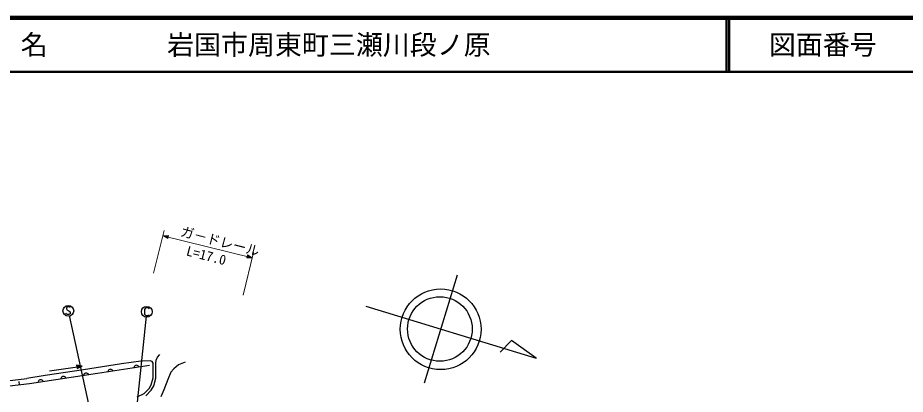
# Model space of a CAD drawing. Units: millimetres, scale not verified. Extents: x 40000 to 680000, y 20000 to 380000.
# Drawn here: x 377332 to 541909, y 310232 to 380000 of the extents above; entities that cross this region are included whole.
import ezdxf
from ezdxf.enums import TextEntityAlignment as Align

# ---------------------------------------------------------------- set-up
doc = ezdxf.new("R2010")
doc.units = ezdxf.units.MM
doc.header["$LTSCALE"] = 1000
for name, color, linetype, lineweight in [('S-BGD', 7, 'Continuous', 25), ('S-BGD-EXST', 7, 'Continuous', 25), ('S-BMK-SRVR', 3, 'Continuous', 25), ('S-STR-HTXT', 7, 'Continuous', 13), ('S-TTL', 2, 'Continuous', 140), ('S-TTL-LINE', 7, 'Continuous', 50)]:
    doc.layers.add(name, color=color, linetype=linetype, lineweight=lineweight)
doc.layers.add('S-TTL-TXT', color=7, linetype='Continuous')
doc.styles.add('ＭＳ ゴシック', font='')
doc.styles.get('ＭＳ ゴシック').set_extended_font_data('MS Gothic')

msp = doc.modelspace()

# ---------------------------------------------------------------- linework, layer by layer
at = {"layer": 'S-BGD'}
for p, q in [((400131, 316352), (396595, 315879)), ((401898, 316446), (400131, 316352)), ((402245, 316320), (401898, 316446)), ((402435, 315974), (402245, 316320)), ((402934, 315974), (403003, 316541)), ((403003, 316541), (403255, 317108)), ((403255, 317108), (403697, 317580)), ((408354, 316201), (407168, 315675)), ((389494, 314777), (382423, 313706)), ((383234, 314579), (389279, 315441)), ((389279, 315441), (388244, 315615)), ((388244, 315615), (388335, 314983)), ((389160, 315424), (388292, 315562)), ((388292, 315562), (388366, 315048)), ((388335, 314983), (389279, 315441)), ((389042, 315407), (388340, 315508)), ((388340, 315508), (388397, 315113)), ((388366, 315048), (389160, 315424)), ((388923, 315390), (388388, 315455)), ((388388, 315455), (388428, 315178)), ((388397, 315113), (389042, 315407)), ((388428, 315178), (388923, 315390)), ((388804, 315373), (388437, 315401)), ((388437, 315401), (388459, 315243)), ((388459, 315243), (388804, 315373)), ((388646, 315350), (388485, 315347)), ((388485, 315347), (388490, 315308)), ((388490, 315308), (388646, 315350)), ((396595, 315879), (389494, 314777)), ((401740, 315533), (392113, 314052)), ((394047, 314471), (394026, 314347)), ((394091, 314579), (394047, 314471)), ((394175, 314692), (394091, 314579)), ((394265, 314767), (394175, 314692)), ((394377, 314824), (394265, 314767)), ((394535, 314849), (394377, 314824)), ((394660, 314828), (394535, 314849)), ((394768, 314784), (394660, 314828)), ((394882, 314700), (394768, 314784)), ((394956, 314611), (394882, 314700)), ((395014, 314498), (394956, 314611)), ((398861, 315211), (398840, 315087)), ((398905, 315319), (398861, 315211)), ((398988, 315433), (398905, 315319)), ((399078, 315507), (398988, 315433)), ((399191, 315565), (399078, 315507)), ((399349, 315589), (399191, 315565)), ((399473, 315568), (399349, 315589)), ((399581, 315524), (399473, 315568)), ((399695, 315440), (399581, 315524)), ((399770, 315351), (399695, 315440)), ((399827, 315239), (399770, 315351)), ((402435, 313296), (402435, 315974)), ((402934, 313231), (402934, 315974)), ((406246, 314930), (405696, 314338)), ((407168, 315675), (406246, 314930)), ((375354, 312743), (379037, 313134)), ((382423, 313706), (379037, 313134)), ((392113, 314052), (379481, 312169)), ((381243, 312754), (381159, 312641)), ((381333, 312828), (381243, 312754)), ((381446, 312886), (381333, 312828)), ((381604, 312909), (381446, 312886)), ((381728, 312887), (381604, 312909)), ((381836, 312843), (381728, 312887)), ((381950, 312759), (381836, 312843)), ((382024, 312669), (381950, 312759)), ((385325, 313161), (385303, 313037)), ((385369, 313269), (385325, 313161)), ((385454, 313382), (385369, 313269)), ((385544, 313456), (385454, 313382)), ((385656, 313513), (385544, 313456)), ((385814, 313537), (385656, 313513)), ((385939, 313515), (385814, 313537)), ((386047, 313471), (385939, 313515)), ((386160, 313387), (386047, 313471)), ((386234, 313297), (386160, 313387)), ((386292, 313184), (386234, 313297)), ((389536, 313789), (389514, 313665)), ((389580, 313897), (389536, 313789)), ((389664, 314010), (389580, 313897)), ((389754, 314084), (389664, 314010)), ((389867, 314141), (389754, 314084)), ((390025, 314165), (389867, 314141)), ((390150, 314143), (390025, 314165)), ((390257, 314098), (390150, 314143)), ((390371, 314015), (390257, 314098)), ((390445, 313925), (390371, 314015)), ((390502, 313812), (390445, 313925)), ((402087, 312005), (402435, 313296)), ((402554, 311814), (402934, 313231)), ((405191, 312935), (404445, 311072)), ((405696, 314338), (405191, 312935)), ((379481, 312169), (375798, 311752)), ((377640, 311961), (377571, 312568)), ((381114, 312534), (381092, 312409)), ((381159, 312641), (381114, 312534)), ((382081, 312557), (382024, 312669)), ((400762, 310367), (401677, 311280)), ((401677, 311280), (402087, 312005)), ((402079, 310976), (402554, 311814)), ((404445, 311072), (403895, 309734)), ((399468, 309737), (400762, 310367)), ((401056, 309955), (402079, 310976))]:
    msp.add_line(p, q, dxfattribs=at)
at = {"layer": 'S-BGD-EXST'}
for p, q in [((386391, 326330), (386351, 326091)), ((386351, 326091), (386431, 325891)), ((386631, 326450), (386391, 326330)), ((386431, 325891), (386990, 325572)), ((386790, 326450), (386631, 326450)), ((386950, 326410), (386790, 326450)), ((387030, 326330), (386950, 326410)), ((400935, 326123), (400815, 325963)), ((400815, 325963), (400815, 325085)), ((401095, 326242), (400935, 326123)), ((401455, 326242), (401095, 326242)), ((401615, 326123), (401455, 326242)), ((401695, 326003), (401615, 326123)), ((386311, 325133), (386231, 325253)), ((386551, 325013), (386311, 325133)), ((386830, 325013), (386551, 325013)), ((387030, 325133), (386830, 325013)), ((386879, 324853), (391419, 303960)), ((386990, 325572), (387070, 325373)), ((387070, 325373), (387030, 325133)), ((401171, 324685), (398985, 304296)), ((400815, 325085), (400935, 324925)), ((400935, 324925), (401095, 324806)), ((401095, 324806), (401455, 324806)), ((401455, 324806), (401615, 324886)), ((401615, 324886), (401695, 325005))]:
    msp.add_line(p, q, dxfattribs=at)
for centre in [(386710, 325692), (401255, 325524)]:
    msp.add_ellipse(centre, major_axis=(1000, 0), ratio=0.998023, dxfattribs=at)
at = {"layer": 'S-BMK-SRVR'}
for p, q in [((458837, 332328), (452700, 312293)), ((441908, 326540), (473481, 316906)), ((468874, 320196), (466803, 318030)), ((473481, 316906), (468874, 320196))]:
    msp.add_line(p, q, dxfattribs=at)
for centre, major_axis in [((455756, 322270), (7497, 0)), ((455608, 322325), (5998, 0))]:
    msp.add_ellipse(centre, major_axis=major_axis, ratio=0.998023, dxfattribs=at)
at = {"layer": 'S-STR-HTXT'}
for p, q in [((402517, 332676), (404471, 340585)), ((404231, 339616), (405269, 339648)), ((404231, 339616), (420821, 335534)), ((405135, 339106), (404231, 339616)), ((404503, 339549), (405211, 339581)), ((405115, 339193), (404503, 339549)), ((404658, 339511), (405153, 339513)), ((405095, 339280), (404658, 339511)), ((404891, 339454), (405095, 339445)), ((405076, 339367), (404891, 339454)), ((405095, 339445), (405076, 339367)), ((405153, 339513), (405095, 339280)), ((405211, 339581), (405115, 339193)), ((405269, 339648), (405135, 339106)), ((421060, 336502), (419106, 328594)), ((419784, 335501), (419918, 336044)), ((419842, 335569), (419937, 335957)), ((419900, 335637), (419957, 335870)), ((419918, 336044), (420821, 335534)), ((419937, 335957), (420549, 335600)), ((419957, 335870), (420394, 335639)), ((419957, 335705), (419977, 335782)), ((419977, 335782), (420161, 335696)), ((420821, 335534), (419784, 335501)), ((420549, 335600), (419842, 335569)), ((420394, 335639), (419900, 335637)), ((420161, 335696), (419957, 335705))]:
    msp.add_line(p, q, dxfattribs=at)
at = {"layer": 'S-TTL'}
msp.add_line((680000, 380000), (40000, 380000), dxfattribs=at)
at = {"layer": 'S-TTL-LINE'}
for p, q in [((508747, 380000), (508747, 370000)), ((509247, 380000), (509247, 370000)), ((40000, 370000), (680000, 370000))]:
    msp.add_line(p, q, dxfattribs=at)

# ---------------------------------------------------------------- texts
at = {"layer": 'S-STR-HTXT', "style": 'ＭＳ ゴシック'}
for s, rotation, p in [('ガ－ドレール', 345.328, (407224, 339055)), ('L=17.0', 345.727, (408317, 335447))]:
    msp.add_text(s, height=1833, rotation=rotation, dxfattribs=at).set_placement(p, align=Align.BOTTOM_LEFT)
at = {"layer": 'S-TTL-TXT', "style": 'ＭＳ ゴシック'}
for s, p in [('地 名', (370380, 375000)), ('岩国市周東町三瀬川段ノ原', (405024, 375000))]:
    msp.add_text(s, height=3666, dxfattribs=at).set_placement(p, align=Align.MIDDLE_LEFT)
msp.add_text('図面番号', height=3666, dxfattribs=at).set_placement((526622, 375000), align=Align.MIDDLE_CENTER)

doc.saveas('drawing.dxf')
